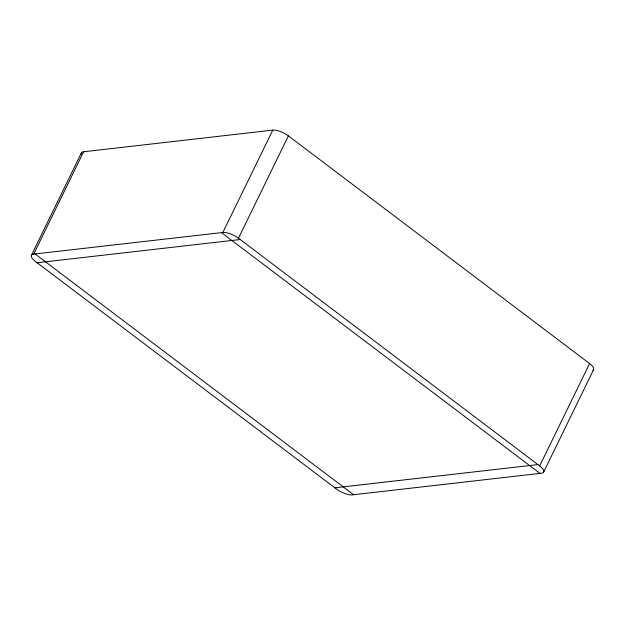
<?xml version="1.0" encoding="UTF-8"?>
<svg xmlns="http://www.w3.org/2000/svg" width="625" height="625" viewBox="0 0 625 625"><rect width="100%" height="100%" fill="white"/><g stroke="black" fill="none" stroke-linecap="round" stroke-linejoin="round"><path stroke-width="0.94" d="M31.469 255.211L81.391 152.852M589.602 363.555L539.68 465.906A12.172 4.305 26 0 1 541.383 473.242L352.219 494.883A12.172 4.305 26 0 1 336.609 489.133L35.398 261.445A12.172 4.305 26 0 1 33.695 254.109L83.617 151.758L272.781 130.117A12.172 4.305 26 0 1 288.391 135.867L589.602 363.555A12.172 4.305 26 0 1 592.883 370.414M33.695 254.109L222.859 232.477L272.781 130.117M539.68 465.906L238.469 238.219L288.391 135.867M543.609 472.148L593.531 369.789M37.133 262.758L240.203 239.531M334.875 487.828L537.945 464.594M221.469 232.633L539.992 473.406M35.086 253.953L353.609 494.719M81.234 154.234A12.172 4.305 26 0 1 83.617 151.758M222.859 232.477A12.172 4.305 26 0 1 238.469 238.219"/></g></svg>
